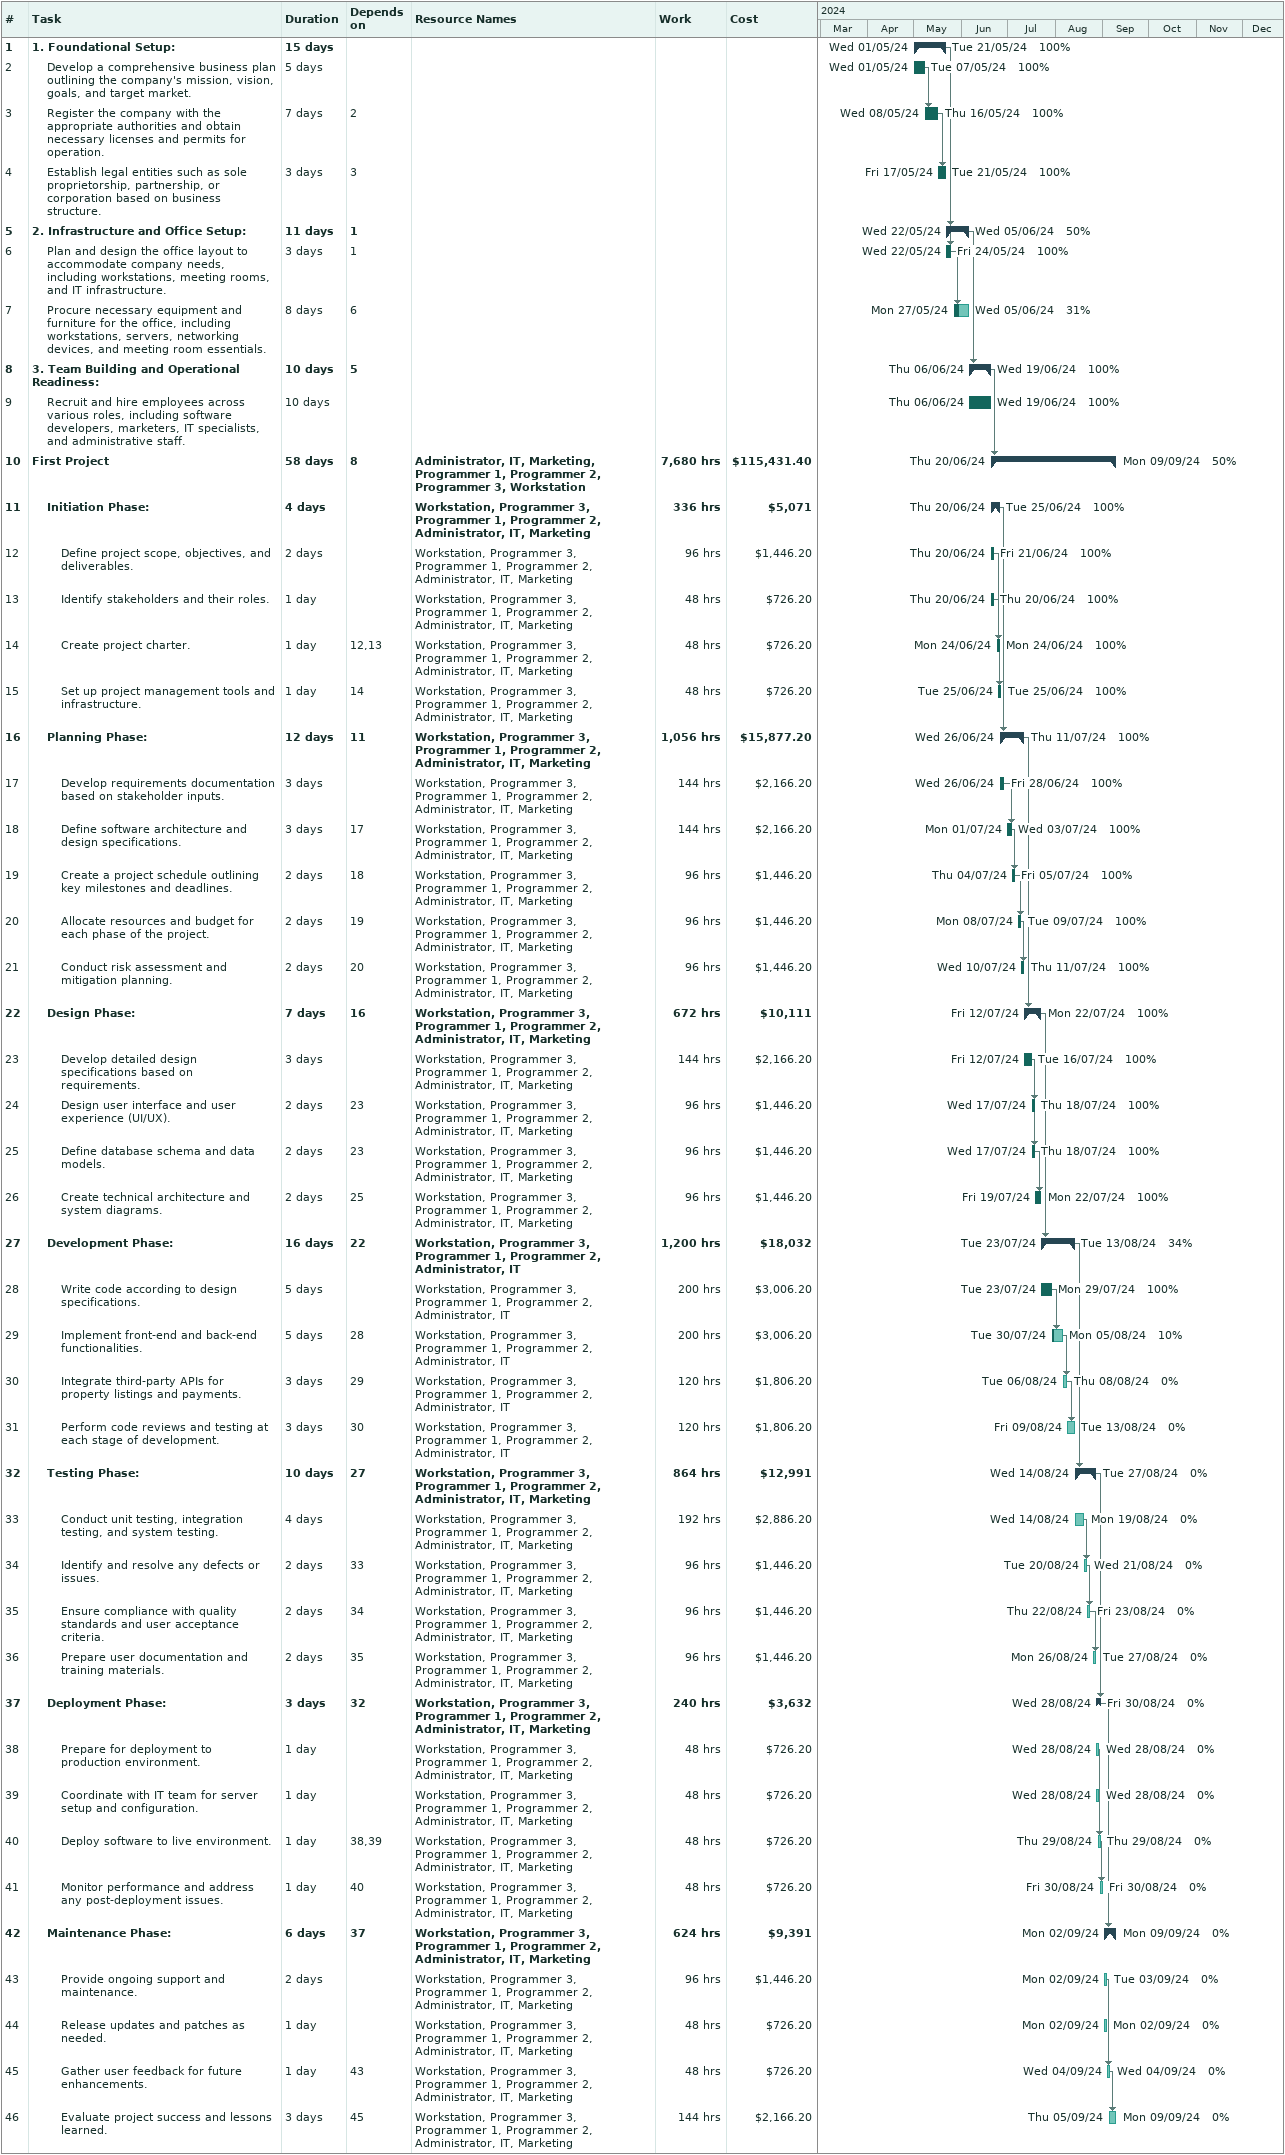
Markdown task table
| ID | Level | Task | Duration | Start | Finish | Predecessors | Resources | % complete | Work (h) | Cost ($) |
|---|---|---|---|---|---|---|---|---|---|---|
| 1 | 1 | **1. Foundational Setup:** | 15d | 2024-05-01 | 2024-05-21 |  |  | 100 |  |  |
| 2 | 2 | Develop a comprehensive business plan outlining the company's mission, vision, goals, and target market. | 5d | 2024-05-01 | 2024-05-07 |  |  | 100 |  |  |
| 3 | 2 | Register the company with the appropriate authorities and obtain necessary licenses and permits for operation. | 7d | 2024-05-08 | 2024-05-16 | 2 |  | 100 |  |  |
| 4 | 2 | Establish legal entities such as sole proprietorship, partnership, or corporation based on business structure. | 3d | 2024-05-17 | 2024-05-21 | 3 |  | 100 |  |  |
| 5 | 1 | **2. Infrastructure and Office Setup:** | 11d | 2024-05-22 | 2024-06-05 | 1 |  | 50 |  |  |
| 6 | 2 | Plan and design the office layout to accommodate company needs, including workstations, meeting rooms, and IT infrastructure. | 3d | 2024-05-22 | 2024-05-24 | 1 |  | 100 |  |  |
| 7 | 2 | Procure necessary equipment and furniture for the office, including workstations, servers, networking devices, and meeting room essentials. | 8d | 2024-05-27 | 2024-06-05 | 6 |  | 31 |  |  |
| 8 | 1 | **3. Team Building and Operational Readiness:** | 10d | 2024-06-06 | 2024-06-19 | 5 |  | 100 |  |  |
| 9 | 2 | Recruit and hire employees across various roles, including software developers, marketers, IT specialists, and administrative staff. | 10d | 2024-06-06 | 2024-06-19 |  |  | 100 |  |  |
| 10 | 1 | **First Project** | 58d | 2024-06-20 | 2024-09-09 | 8 | Administrator, IT, Marketing, Programmer 1, Programmer 2, Programmer 3, Workstation | 50 | 7680 | 115431.40 |
| 11 | 2 | **Initiation Phase:** | 4d | 2024-06-20 | 2024-06-25 |  | Workstation, Programmer 3, Programmer 1, Programmer 2, Administrator, IT, Marketing | 100 | 336 | 5071 |
| 12 | 3 | Define project scope, objectives, and deliverables. | 2d | 2024-06-20 | 2024-06-21 |  | Workstation, Programmer 3, Programmer 1, Programmer 2, Administrator, IT, Marketing | 100 | 96 | 1446.20 |
| 13 | 3 | Identify stakeholders and their roles. | 1d | 2024-06-20 | 2024-06-20 |  | Workstation, Programmer 3, Programmer 1, Programmer 2, Administrator, IT, Marketing | 100 | 48 | 726.20 |
| 14 | 3 | Create project charter. | 1d | 2024-06-24 | 2024-06-24 | 12, 13 | Workstation, Programmer 3, Programmer 1, Programmer 2, Administrator, IT, Marketing | 100 | 48 | 726.20 |
| 15 | 3 | Set up project management tools and infrastructure. | 1d | 2024-06-25 | 2024-06-25 | 14 | Workstation, Programmer 3, Programmer 1, Programmer 2, Administrator, IT, Marketing | 100 | 48 | 726.20 |
| 16 | 2 | **Planning Phase:** | 12d | 2024-06-26 | 2024-07-11 | 11 | Workstation, Programmer 3, Programmer 1, Programmer 2, Administrator, IT, Marketing | 100 | 1056 | 15877.20 |
| 17 | 3 | Develop requirements documentation based on stakeholder inputs. | 3d | 2024-06-26 | 2024-06-28 |  | Workstation, Programmer 3, Programmer 1, Programmer 2, Administrator, IT, Marketing | 100 | 144 | 2166.20 |
| 18 | 3 | Define software architecture and design specifications. | 3d | 2024-07-01 | 2024-07-03 | 17 | Workstation, Programmer 3, Programmer 1, Programmer 2, Administrator, IT, Marketing | 100 | 144 | 2166.20 |
| 19 | 3 | Create a project schedule outlining key milestones and deadlines. | 2d | 2024-07-04 | 2024-07-05 | 18 | Workstation, Programmer 3, Programmer 1, Programmer 2, Administrator, IT, Marketing | 100 | 96 | 1446.20 |
| 20 | 3 | Allocate resources and budget for each phase of the project. | 2d | 2024-07-08 | 2024-07-09 | 19 | Workstation, Programmer 3, Programmer 1, Programmer 2, Administrator, IT, Marketing | 100 | 96 | 1446.20 |
| 21 | 3 | Conduct risk assessment and mitigation planning. | 2d | 2024-07-10 | 2024-07-11 | 20 | Workstation, Programmer 3, Programmer 1, Programmer 2, Administrator, IT, Marketing | 100 | 96 | 1446.20 |
| 22 | 2 | **Design Phase:** | 7d | 2024-07-12 | 2024-07-22 | 16 | Workstation, Programmer 3, Programmer 1, Programmer 2, Administrator, IT, Marketing | 100 | 672 | 10111 |
| 23 | 3 | Develop detailed design specifications based on requirements. | 3d | 2024-07-12 | 2024-07-16 |  | Workstation, Programmer 3, Programmer 1, Programmer 2, Administrator, IT, Marketing | 100 | 144 | 2166.20 |
| 24 | 3 | Design user interface and user experience (UI/UX). | 2d | 2024-07-17 | 2024-07-18 | 23 | Workstation, Programmer 3, Programmer 1, Programmer 2, Administrator, IT, Marketing | 100 | 96 | 1446.20 |
| 25 | 3 | Define database schema and data models. | 2d | 2024-07-17 | 2024-07-18 | 23 | Workstation, Programmer 3, Programmer 1, Programmer 2, Administrator, IT, Marketing | 100 | 96 | 1446.20 |
| 26 | 3 | Create technical architecture and system diagrams. | 2d | 2024-07-19 | 2024-07-22 | 25 | Workstation, Programmer 3, Programmer 1, Programmer 2, Administrator, IT, Marketing | 100 | 96 | 1446.20 |
| 27 | 2 | **Development Phase:** | 16d | 2024-07-23 | 2024-08-13 | 22 | Workstation, Programmer 3, Programmer 1, Programmer 2, Administrator, IT | 34 | 1200 | 18032 |
| 28 | 3 | Write code according to design specifications. | 5d | 2024-07-23 | 2024-07-29 |  | Workstation, Programmer 3, Programmer 1, Programmer 2, Administrator, IT | 100 | 200 | 3006.20 |
| 29 | 3 | Implement front-end and back-end functionalities. | 5d | 2024-07-30 | 2024-08-05 | 28 | Workstation, Programmer 3, Programmer 1, Programmer 2, Administrator, IT | 10 | 200 | 3006.20 |
| 30 | 3 | Integrate third-party APIs for property listings and payments. | 3d | 2024-08-06 | 2024-08-08 | 29 | Workstation, Programmer 3, Programmer 1, Programmer 2, Administrator, IT | 0 | 120 | 1806.20 |
| 31 | 3 | Perform code reviews and testing at each stage of development. | 3d | 2024-08-09 | 2024-08-13 | 30 | Workstation, Programmer 3, Programmer 1, Programmer 2, Administrator, IT | 0 | 120 | 1806.20 |
| 32 | 2 | **Testing Phase:** | 10d | 2024-08-14 | 2024-08-27 | 27 | Workstation, Programmer 3, Programmer 1, Programmer 2, Administrator, IT, Marketing | 0 | 864 | 12991 |
| 33 | 3 | Conduct unit testing, integration testing, and system testing. | 4d | 2024-08-14 | 2024-08-19 |  | Workstation, Programmer 3, Programmer 1, Programmer 2, Administrator, IT, Marketing | 0 | 192 | 2886.20 |
| 34 | 3 | Identify and resolve any defects or issues. | 2d | 2024-08-20 | 2024-08-21 | 33 | Workstation, Programmer 3, Programmer 1, Programmer 2, Administrator, IT, Marketing | 0 | 96 | 1446.20 |
| 35 | 3 | Ensure compliance with quality standards and user acceptance criteria. | 2d | 2024-08-22 | 2024-08-23 | 34 | Workstation, Programmer 3, Programmer 1, Programmer 2, Administrator, IT, Marketing | 0 | 96 | 1446.20 |
| 36 | 3 | Prepare user documentation and training materials. | 2d | 2024-08-26 | 2024-08-27 | 35 | Workstation, Programmer 3, Programmer 1, Programmer 2, Administrator, IT, Marketing | 0 | 96 | 1446.20 |
| 37 | 2 | **Deployment Phase:** | 3d | 2024-08-28 | 2024-08-30 | 32 | Workstation, Programmer 3, Programmer 1, Programmer 2, Administrator, IT, Marketing | 0 | 240 | 3632 |
| 38 | 3 | Prepare for deployment to production environment. | 1d | 2024-08-28 | 2024-08-28 |  | Workstation, Programmer 3, Programmer 1, Programmer 2, Administrator, IT, Marketing | 0 | 48 | 726.20 |
| 39 | 3 | Coordinate with IT team for server setup and configuration. | 1d | 2024-08-28 | 2024-08-28 |  | Workstation, Programmer 3, Programmer 1, Programmer 2, Administrator, IT, Marketing | 0 | 48 | 726.20 |
| 40 | 3 | Deploy software to live environment. | 1d | 2024-08-29 | 2024-08-29 | 38, 39 | Workstation, Programmer 3, Programmer 1, Programmer 2, Administrator, IT, Marketing | 0 | 48 | 726.20 |
| 41 | 3 | Monitor performance and address any post-deployment issues. | 1d | 2024-08-30 | 2024-08-30 | 40 | Workstation, Programmer 3, Programmer 1, Programmer 2, Administrator, IT, Marketing | 0 | 48 | 726.20 |
| 42 | 2 | **Maintenance Phase:** | 6d | 2024-09-02 | 2024-09-09 | 37 | Workstation, Programmer 3, Programmer 1, Programmer 2, Administrator, IT, Marketing | 0 | 624 | 9391 |
| 43 | 3 | Provide ongoing support and maintenance. | 2d | 2024-09-02 | 2024-09-03 |  | Workstation, Programmer 3, Programmer 1, Programmer 2, Administrator, IT, Marketing | 0 | 96 | 1446.20 |
| 44 | 3 | Release updates and patches as needed. | 1d | 2024-09-02 | 2024-09-02 |  | Workstation, Programmer 3, Programmer 1, Programmer 2, Administrator, IT, Marketing | 0 | 48 | 726.20 |
| 45 | 3 | Gather user feedback for future enhancements. | 1d | 2024-09-04 | 2024-09-04 | 43 | Workstation, Programmer 3, Programmer 1, Programmer 2, Administrator, IT, Marketing | 0 | 48 | 726.20 |
| 46 | 3 | Evaluate project success and lessons learned. | 3d | 2024-09-05 | 2024-09-09 | 45 | Workstation, Programmer 3, Programmer 1, Programmer 2, Administrator, IT, Marketing | 0 | 144 | 2166.20 |
